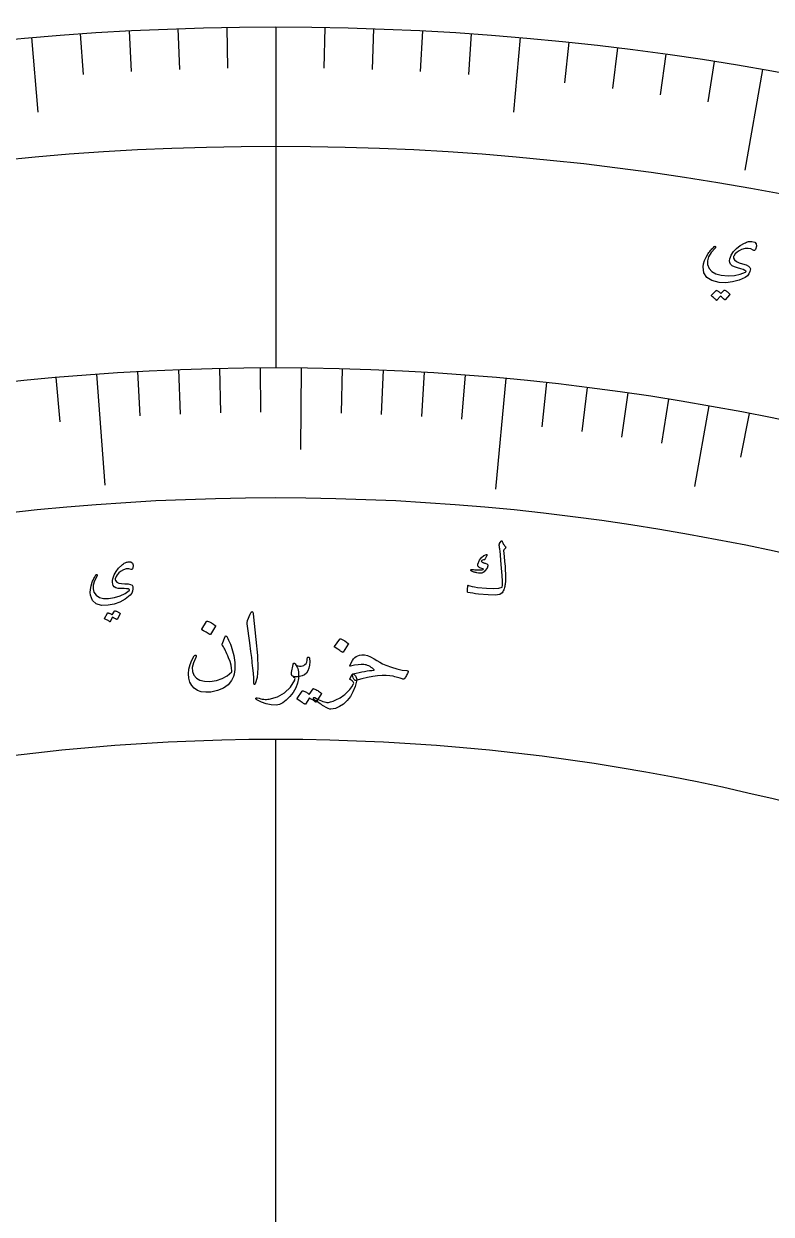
# Model space of a CAD drawing. Header units: millimetres. Extents: x -75 to 75, y -75 to 97.
# Drawn here: x -6.1 to 12, y 39.12 to 67.95 of the extents above; entities that cross this region are included whole.
import ezdxf

# ---------------------------------------------------------------- set-up
doc = ezdxf.new("R2010")
doc.units = ezdxf.units.MM
for name, color, linetype in [('ENGRAVE', 7, 'Continuous'), ('ENGRAVE_FINE', 8, 'Continuous'), ('TEXT', 5, 'Continuous')]:
    doc.layers.add(name, color=color, linetype=linetype)

msp = doc.modelspace()

# ---------------------------------------------------------------- linework, layer by layer
at = {"layer": 'ENGRAVE'}
for points in [[(0, 67.875), (0, 59.625)], [(-5.9157, 67.6167), (-5.7575, 65.8086)], [(5.9157, 67.6167), (5.7575, 65.8086)], [(11.7864, 66.8438), (11.3566, 64.4064)], [(-4.3383, 59.467), (-4.1418, 56.7741)], [(0.6188, 59.6218), (0.5982, 57.6419)], [(5.5716, 59.3641), (5.3193, 56.6759)], [(10.4873, 58.6955), (10.139, 56.7463)], [(0, -50.625), (0, 50.625)]]:
    msp.add_lwpolyline(points, dxfattribs=at)
for radius in [73.5, 73.5, 71.5312, 67.875, 67.875, 64.9875, 59.625, 59.625, 56.475, 50.625, 50.625]:
    msp.add_circle((0, 0), radius, dxfattribs=at)
at = {"layer": 'ENGRAVE_FINE'}
for points in [[(-3.5523, 67.782), (-3.5005, 66.7933)], [(-2.3688, 67.8337), (-2.3343, 66.8443)], [(-1.1846, 67.8647), (-1.1673, 66.8748)], [(1.1846, 67.8647), (1.1673, 66.8748)], [(2.3688, 67.8337), (2.3343, 66.8443)], [(3.5523, 67.782), (3.5005, 66.7933)], [(-4.7347, 67.7097), (-4.6657, 66.7221)], [(4.7347, 67.7097), (4.6657, 66.7221)], [(7.0949, 67.5032), (6.9914, 66.5186)], [(8.2719, 67.3691), (8.1512, 66.3864)], [(9.4464, 67.2144), (9.3086, 66.2341)], [(10.618, 67.0393), (10.4631, 66.0615)], [(-3.3481, 59.5309), (-3.2875, 58.4526)], [(-2.3571, 59.5784), (-2.3144, 58.4992)], [(-1.3654, 59.6094), (-1.3407, 58.5296)], [(-0.3734, 59.6238), (-0.3666, 58.5439)], [(1.6107, 59.6032), (1.5815, 58.5236)], [(2.6023, 59.5682), (2.5551, 58.4892)], [(3.5931, 59.5166), (3.528, 58.4386)], [(4.583, 59.4486), (4.5, 58.3718)], [(-5.3273, 59.3865), (-5.2308, 58.3109)], [(6.5588, 59.2632), (6.44, 58.1897)], [(7.5442, 59.1458), (7.4076, 58.0745)], [(8.5276, 59.012), (8.3731, 57.9431)], [(9.5087, 58.8619), (9.3365, 57.7957)], [(11.463, 58.5127), (11.2554, 57.4529)]]:
    msp.add_lwpolyline(points, dxfattribs=at)
at = {"layer": 'TEXT'}
for points in [[(11.5628, 62.4664), (11.507, 62.4972), (11.4407, 62.5101), (11.3641, 62.5053), (11.2772, 62.4826), (11.2199, 62.4562), (11.1699, 62.4214), (11.1273, 62.3782), (11.0919, 62.3265), (11.0874, 62.3157), (11.0851, 62.3041), (11.085, 62.2916), (11.0871, 62.2782), (11.1092, 62.2338), (11.1526, 62.1955), (11.2174, 62.1633), (11.3035, 62.137), (11.3886, 62.1119), (11.4485, 62.0835), (11.4833, 62.0519), (11.4929, 62.017), (11.4822, 61.9499), (11.4581, 61.8928), (11.4205, 61.8457), (11.3696, 61.8087), (11.2174, 61.7403), (11.061, 61.6976), (10.9004, 61.6807), (10.7354, 61.6894), (10.561, 61.7323), (10.438, 61.8085), (10.3662, 61.9183), (10.3456, 62.062), (10.3556, 62.1373), (10.3799, 62.2168), (10.4186, 62.3005), (10.4717, 62.3884), (10.4892, 62.4124), (10.5068, 62.4354), (10.5246, 62.4574), (10.5426, 62.4785), (10.561, 62.4986), (10.5798, 62.518), (10.5991, 62.5366), (10.6188, 62.5544), (10.629, 62.5614), (10.6374, 62.5635), (10.644, 62.5607), (10.6489, 62.5531), (10.6508, 62.5442), (10.6502, 62.5358), (10.6471, 62.5279), (10.6414, 62.5203), (10.5452, 62.4114), (10.482, 62.3092), (10.4516, 62.2137), (10.4538, 62.1251), (10.4922, 62.0255), (10.56, 61.9484), (10.6572, 61.8934), (10.7839, 61.8606), (10.9509, 61.8449), (11.1052, 61.8525), (11.247, 61.8835), (11.3765, 61.9381), (11.3846, 61.9432), (11.3884, 61.9492), (11.3879, 61.9559), (11.383, 61.9634), (11.3607, 61.9798), (11.3201, 61.9977), (11.261, 62.017), (11.1836, 62.0376), (11.1055, 62.0618), (11.0477, 62.0913), (11.0104, 62.126), (10.9936, 62.1661), (10.9904, 62.2103), (10.9952, 62.2552), (11.0082, 62.3008), (11.0294, 62.3471), (11.0872, 62.4351), (11.1597, 62.5127), (11.2468, 62.5797), (11.3486, 62.6363), (11.3754, 62.6492), (11.401, 62.6599), (11.4255, 62.6684), (11.4489, 62.6748), (11.4712, 62.6792), (11.4921, 62.6816), (11.5117, 62.6821), (11.5301, 62.6808), (11.5991, 62.6613), (11.6365, 62.6227), (11.6423, 62.5652), (11.6164, 62.4886), (11.6039, 62.469), (11.5909, 62.4588), (11.5772, 62.4579), (11.5628, 62.4664)], [(10.8611, 61.501), (10.8637, 61.5028), (10.8671, 61.5037), (10.8713, 61.5034), (10.8762, 61.5021), (10.8928, 61.4921), (10.9087, 61.4816), (10.9239, 61.4705), (10.9385, 61.4589), (10.9524, 61.4464), (10.9658, 61.4332), (10.9787, 61.419), (10.9911, 61.404), (10.9933, 61.3997), (10.9938, 61.3955), (10.9927, 61.3913), (10.99, 61.3872), (10.8786, 61.2633), (10.8759, 61.2618), (10.8724, 61.2625), (10.8681, 61.2651), (10.863, 61.2698), (10.8596, 61.2739), (10.854, 61.2797), (10.8462, 61.2871), (10.8361, 61.2963), (10.8236, 61.3073), (10.8087, 61.3203), (10.7913, 61.3353), (10.7715, 61.3522), (10.6841, 61.2559), (10.6803, 61.2531), (10.6761, 61.253), (10.6715, 61.2556), (10.6664, 61.2609), (10.6619, 61.2654), (10.6549, 61.2723), (10.6453, 61.2815), (10.633, 61.2931), (10.6179, 61.3071), (10.5997, 61.3235), (10.5784, 61.3423), (10.5541, 61.3635), (10.5518, 61.3667), (10.551, 61.3697), (10.5518, 61.3724), (10.5542, 61.3748), (10.6659, 61.4935), (10.6685, 61.4954), (10.6719, 61.4962), (10.6761, 61.496), (10.681, 61.4947), (10.6953, 61.487), (10.709, 61.4787), (10.722, 61.4696), (10.7345, 61.4598), (10.7465, 61.4494), (10.7578, 61.4385), (10.7686, 61.4271), (10.7789, 61.4152)], [(5.4841, 55.4136), (5.492, 55.3946), (5.5004, 55.3765), (5.5093, 55.3593), (5.5187, 55.343), (5.5287, 55.3276), (5.5395, 55.313), (5.551, 55.2994), (5.5632, 55.2866), (5.5677, 55.2797), (5.5687, 55.272), (5.5661, 55.2637), (5.56, 55.2546), (5.5241, 55.2071), (5.5206, 55.202), (5.518, 55.1975), (5.5163, 55.1939), (5.5156, 55.191), (5.53, 55.0515), (5.5419, 54.9256), (5.5515, 54.8132), (5.5587, 54.7143), (5.5635, 54.6291), (5.5658, 54.5576), (5.5657, 54.4999), (5.5631, 54.4559), (5.5547, 54.3734), (5.5506, 54.3474), (5.5451, 54.3214), (5.5384, 54.2954), (5.5305, 54.2695), (5.5212, 54.2435), (5.5104, 54.2177), (5.4981, 54.1918), (5.4844, 54.166), (5.4298, 54.1312), (5.3158, 54.1152), (5.1424, 54.1176), (4.9095, 54.1378), (4.837, 54.1469), (4.77, 54.1571), (4.7087, 54.1684), (4.6529, 54.1809), (4.648, 54.1836), (4.6446, 54.1871), (4.6427, 54.1917), (4.6425, 54.1971), (4.6432, 54.2231), (4.644, 54.2467), (4.6449, 54.268), (4.6459, 54.2869), (4.6471, 54.3037), (4.6484, 54.3185), (4.6499, 54.3315), (4.6515, 54.3425), (4.6528, 54.3487), (4.6553, 54.3519), (4.6591, 54.3524), (4.664, 54.3499), (4.7024, 54.3346), (4.7523, 54.3215), (4.8138, 54.3104), (4.887, 54.3014), (5.1062, 54.2814), (5.2785, 54.2754), (5.4043, 54.284), (5.4834, 54.3074), (5.4885, 54.3587), (5.4874, 54.453), (5.4802, 54.5902), (5.4667, 54.7704), (5.4515, 54.9509), (5.4394, 55.0875), (5.4303, 55.1802), (5.4244, 55.2289), (5.4224, 55.2423), (5.4205, 55.2548), (5.4187, 55.2665), (5.417, 55.2773), (5.4155, 55.2871), (5.4141, 55.2959), (5.4128, 55.3036), (5.4116, 55.3102), (5.41, 55.3245), (5.4109, 55.3379), (5.4142, 55.3504), (5.4201, 55.3621), (5.459, 55.4229), (5.4621, 55.427), (5.4653, 55.4295), (5.4686, 55.4306), (5.4719, 55.4302), (5.4757, 55.4276), (5.4791, 55.4239), (5.4819, 55.4193), (5.4841, 55.4136)], [(5.1065, 55.096), (5.1097, 55.0952), (5.1123, 55.0937), (5.1145, 55.0914), (5.1161, 55.0883), (5.1165, 55.0856), (5.1165, 55.0827), (5.116, 55.0797), (5.115, 55.0765), (5.071, 54.9904), (5.0658, 54.9817), (5.0605, 54.9752), (5.0553, 54.9708), (5.05, 54.9685), (5.0281, 54.9645), (5.0092, 54.9582), (4.9933, 54.9498), (4.9804, 54.9392), (4.9775, 54.9332), (4.9801, 54.9264), (4.9882, 54.9187), (5.0018, 54.91), (5.011, 54.9059), (5.0206, 54.9019), (5.0305, 54.8981), (5.0407, 54.8945), (5.0514, 54.8911), (5.0626, 54.8878), (5.0743, 54.8847), (5.0867, 54.8818), (5.1281, 54.86), (5.1385, 54.8221), (5.1178, 54.7682), (5.0662, 54.6983), (5.0458, 54.678), (5.0262, 54.6625), (5.0075, 54.6517), (4.9897, 54.6458), (4.9705, 54.6436), (4.9443, 54.6444), (4.9112, 54.6481), (4.871, 54.6548), (4.8506, 54.6587), (4.8312, 54.663), (4.813, 54.6679), (4.7959, 54.6734), (4.7798, 54.679), (4.7649, 54.6846), (4.7509, 54.69), (4.7381, 54.6954), (4.7303, 54.7006), (4.7249, 54.7063), (4.7219, 54.7124), (4.7213, 54.719), (4.723, 54.7255), (4.7265, 54.73), (4.7321, 54.7324), (4.7396, 54.7327), (4.7634, 54.7322), (4.7903, 54.7312), (4.8204, 54.7298), (4.8536, 54.7278), (4.9156, 54.724), (4.9643, 54.7234), (4.9995, 54.7258), (5.0214, 54.7313), (5.0244, 54.7331), (5.0261, 54.7356), (5.0266, 54.7388), (5.0259, 54.7428), (5.0246, 54.7454), (5.0221, 54.7479), (5.0182, 54.7502), (5.0131, 54.7525), (4.965, 54.7688), (4.945, 54.7766), (4.928, 54.7857), (4.9142, 54.7963), (4.9035, 54.8083), (4.8948, 54.8221), (4.8902, 54.8359), (4.8896, 54.8498), (4.8931, 54.8637), (4.9326, 54.9562), (4.9814, 55.0258), (5.0394, 55.0724), (5.1065, 55.096)], [(-3.5009, 54.7359), (-3.5569, 54.7506), (-3.6183, 54.7474), (-3.6847, 54.7261), (-3.7563, 54.6867), (-3.8009, 54.6507), (-3.8372, 54.6089), (-3.8652, 54.5613), (-3.8849, 54.5079), (-3.8865, 54.4974), (-3.8859, 54.4866), (-3.8832, 54.4756), (-3.8784, 54.4643), (-3.849, 54.4301), (-3.8022, 54.406), (-3.738, 54.392), (-3.6563, 54.388), (-3.5757, 54.3847), (-3.5166, 54.373), (-3.4789, 54.3528), (-3.4627, 54.3243), (-3.4572, 54.2627), (-3.4658, 54.207), (-3.4884, 54.1572), (-3.525, 54.1132), (-3.644, 54.0191), (-3.7722, 53.9467), (-3.91, 53.8961), (-4.0573, 53.867), (-4.2204, 53.8659), (-4.3458, 53.9057), (-4.4335, 53.9865), (-4.4836, 54.1085), (-4.4916, 54.1771), (-4.4879, 54.2526), (-4.4725, 54.335), (-4.4453, 54.4243), (-4.4353, 54.4494), (-4.4249, 54.4736), (-4.4141, 54.497), (-4.4029, 54.5195), (-4.3912, 54.5414), (-4.3789, 54.5626), (-4.3661, 54.5833), (-4.3526, 54.6034), (-4.3452, 54.6119), (-4.3383, 54.6156), (-4.3318, 54.6146), (-4.3258, 54.6089), (-4.3222, 54.6016), (-4.3208, 54.594), (-4.3218, 54.5863), (-4.3251, 54.5784), (-4.3856, 54.461), (-4.4186, 54.3568), (-4.4241, 54.2659), (-4.4023, 54.1882), (-4.3463, 54.1091), (-4.2694, 54.0562), (-4.1715, 54.0294), (-4.0526, 54.0287), (-3.902, 54.052), (-3.7677, 54.093), (-3.6497, 54.1519), (-3.5477, 54.2288), (-3.5417, 54.2352), (-3.5397, 54.2412), (-3.5416, 54.2471), (-3.5476, 54.2526), (-3.5709, 54.2621), (-3.6107, 54.2688), (-3.667, 54.2727), (-3.7398, 54.2736), (-3.8141, 54.2776), (-3.8715, 54.2907), (-3.9121, 54.3131), (-3.9358, 54.3447), (-3.9486, 54.3829), (-3.9543, 54.4236), (-3.9529, 54.4666), (-3.9446, 54.5121), (-3.9132, 54.6026), (-3.8666, 54.6871), (-3.8047, 54.7656), (-3.7275, 54.8381), (-3.7068, 54.8554), (-3.6866, 54.8705), (-3.6668, 54.8835), (-3.6476, 54.8943), (-3.629, 54.9031), (-3.6111, 54.9099), (-3.5939, 54.9148), (-3.5774, 54.9176), (-3.5122, 54.9158), (-3.4706, 54.8901), (-3.4528, 54.8407), (-3.4586, 54.7674), (-3.4652, 54.7474), (-3.4745, 54.7355), (-3.4863, 54.7316), (-3.5009, 54.7359)], [(-3.9046, 53.7289), (-3.9027, 53.7311), (-3.8999, 53.7326), (-3.8962, 53.7333), (-3.8916, 53.7332), (-3.8747, 53.7282), (-3.8584, 53.7225), (-3.8425, 53.7161), (-3.8271, 53.709), (-3.8121, 53.7011), (-3.7973, 53.6924), (-3.7828, 53.6828), (-3.7685, 53.6724), (-3.7657, 53.6691), (-3.7643, 53.6655), (-3.7643, 53.6615), (-3.7658, 53.6573), (-3.8364, 53.5233), (-3.8384, 53.5214), (-3.8416, 53.5212), (-3.846, 53.5226), (-3.8515, 53.5256), (-3.8554, 53.5284), (-3.8616, 53.5323), (-3.8702, 53.5371), (-3.8811, 53.5429), (-3.8945, 53.5499), (-3.9106, 53.558), (-3.9292, 53.5673), (-3.9504, 53.5778), (-4.006, 53.4735), (-4.0086, 53.4702), (-4.0123, 53.4692), (-4.017, 53.4704), (-4.0227, 53.4739), (-4.0276, 53.4769), (-4.0353, 53.4814), (-4.0459, 53.4874), (-4.0592, 53.4949), (-4.0756, 53.5039), (-4.0953, 53.5143), (-4.1182, 53.5261), (-4.1443, 53.5394), (-4.1471, 53.5417), (-4.1485, 53.5441), (-4.1484, 53.5467), (-4.1468, 53.5494), (-4.0749, 53.6789), (-4.0729, 53.6811), (-4.0701, 53.6826), (-4.0664, 53.6833), (-4.0618, 53.6832), (-4.0475, 53.6797), (-4.0336, 53.6754), (-4.0201, 53.6703), (-4.0069, 53.6644), (-3.9941, 53.6579), (-3.9817, 53.6508), (-3.9696, 53.6432), (-3.9579, 53.635)], [(-0.617, 53.651), (-0.5927, 53.6982), (-0.5729, 53.715), (-0.5576, 53.7012), (-0.5469, 53.6568), (-0.4814, 53.035), (-0.4431, 52.6534), (-0.4327, 52.3483), (-0.4499, 52.1198), (-0.4944, 51.9679), (-0.5026, 51.9555), (-0.51, 51.9487), (-0.5164, 51.9477), (-0.522, 51.9524), (-0.5265, 51.9598), (-0.5297, 51.9695), (-0.5317, 51.9814), (-0.5325, 51.9955), (-0.5336, 52.1055), (-0.5399, 52.2222), (-0.5513, 52.3454), (-0.5679, 52.4753), (-0.5716, 52.5092), (-0.5827, 52.6009), (-0.6011, 52.7502), (-0.627, 52.9573), (-0.6894, 53.4164), (-0.691, 53.4408), (-0.69, 53.4633), (-0.6864, 53.484), (-0.6802, 53.5029)], [(-1.6728, 53.4759), (-1.6696, 53.4792), (-1.6652, 53.4813), (-1.6593, 53.4821), (-1.6522, 53.4817), (-1.6012, 53.4632), (-1.5531, 53.4402), (-1.5078, 53.4125), (-1.4653, 53.3804), (-1.4611, 53.3754), (-1.4592, 53.3704), (-1.4595, 53.3653), (-1.4621, 53.3601), (-1.5779, 53.1637), (-1.5823, 53.1589), (-1.588, 53.1577), (-1.5952, 53.1598), (-1.6038, 53.1655), (-1.6112, 53.1703), (-1.6228, 53.1776), (-1.6388, 53.1873), (-1.659, 53.1993), (-1.6838, 53.2138), (-1.7135, 53.2307), (-1.7482, 53.2499), (-1.7878, 53.2714), (-1.7931, 53.2751), (-1.7958, 53.2788), (-1.796, 53.2826), (-1.7935, 53.2865)], [(-1.1848, 53.1078), (-1.1623, 53.0655), (-1.1405, 53.0211), (-1.1193, 52.9749), (-1.0987, 52.9267), (-1.0791, 52.8763), (-1.0607, 52.8233), (-1.0436, 52.7678), (-1.0277, 52.7097), (-1.014, 52.6517), (-1.0032, 52.5942), (-0.9953, 52.5371), (-0.9902, 52.4804), (-0.988, 52.424), (-0.9887, 52.3677), (-0.9922, 52.3115), (-0.9986, 52.2554), (-1.0098, 52.1964), (-1.0255, 52.1418), (-1.0457, 52.0916), (-1.0703, 52.0456), (-1.1549, 51.9405), (-1.267, 51.8589), (-1.4067, 51.8008), (-1.5741, 51.766), (-1.6956, 51.7591), (-1.8028, 51.7719), (-1.8957, 51.8043), (-1.9743, 51.8565), (-2.0347, 51.925), (-2.0778, 52.0063), (-2.1036, 52.1003), (-2.1118, 52.207), (-2.102, 52.3209), (-2.0757, 52.4309), (-2.0329, 52.5372), (-1.9735, 52.6395), (-1.9639, 52.6513), (-1.9544, 52.658), (-1.945, 52.6596), (-1.9358, 52.6562), (-1.927, 52.6485), (-1.9242, 52.6375), (-1.9274, 52.6231), (-1.9365, 52.6053), (-1.9948, 52.4771), (-2.0215, 52.3625), (-2.017, 52.2615), (-1.9814, 52.174), (-1.9198, 52.1051), (-1.8348, 52.0574), (-1.7265, 52.0306), (-1.5946, 52.0246), (-1.436, 52.0449), (-1.2954, 52.0907), (-1.1724, 52.1621), (-1.0671, 52.2591), (-1.0649, 52.2625), (-1.0635, 52.2675), (-1.0626, 52.274), (-1.0625, 52.2821), (-1.0674, 52.3457), (-1.0824, 52.4195), (-1.1076, 52.5037), (-1.1429, 52.598), (-1.1627, 52.6455), (-1.1819, 52.6896), (-1.2004, 52.7304), (-1.2182, 52.7679), (-1.2354, 52.8018), (-1.2523, 52.8322), (-1.2688, 52.8589), (-1.2849, 52.8819), (-1.2926, 52.8939), (-1.297, 52.9051), (-1.2982, 52.9154), (-1.2962, 52.9248), (-1.2236, 53.1146), (-1.2166, 53.1257), (-1.2078, 53.1283), (-1.1972, 53.1223), (-1.1848, 53.1078)], [(1.5548, 53.05), (1.5581, 53.0531), (1.5627, 53.0549), (1.5685, 53.0553), (1.5755, 53.0545), (1.6249, 53.033), (1.6712, 53.0071), (1.7144, 52.9768), (1.7545, 52.9421), (1.7583, 52.9369), (1.7599, 52.9318), (1.7593, 52.9267), (1.7564, 52.9217), (1.6299, 52.7326), (1.6253, 52.7281), (1.6195, 52.7272), (1.6125, 52.7298), (1.6044, 52.7359), (1.5974, 52.7412), (1.5863, 52.7492), (1.5711, 52.7598), (1.5518, 52.7731), (1.5281, 52.789), (1.4997, 52.8076), (1.4665, 52.8289), (1.4286, 52.8528), (1.4235, 52.8567), (1.4211, 52.8606), (1.4212, 52.8644), (1.4238, 52.8682)], [(0.7896, 52.6147), (0.802, 52.6126), (0.8111, 52.6067), (0.817, 52.5971), (0.8197, 52.5837), (0.8235, 52.4951), (0.8177, 52.4148), (0.8021, 52.343), (0.7769, 52.2795), (0.7416, 52.2264), (0.6959, 52.1854), (0.6395, 52.1566), (0.5727, 52.1399), (0.5259, 52.1348), (0.4817, 52.1364), (0.4401, 52.1445), (0.401, 52.1593), (0.3875, 52.1702), (0.3797, 52.1874), (0.3777, 52.2109), (0.3814, 52.2407), (0.4209, 52.4335), (0.4241, 52.4481), (0.4281, 52.4588), (0.4331, 52.4658), (0.439, 52.4689), (0.4455, 52.4685), (0.4523, 52.465), (0.4594, 52.4582), (0.4668, 52.4483), (0.4858, 52.4266), (0.5103, 52.4098), (0.5401, 52.3981), (0.5755, 52.3914), (0.6123, 52.3906), (0.6466, 52.3969), (0.6785, 52.4101), (0.708, 52.4304), (0.7337, 52.4586), (0.7515, 52.4933), (0.7615, 52.5344), (0.7636, 52.582), (0.7654, 52.5965), (0.7703, 52.6067), (0.7784, 52.6128), (0.7896, 52.6147)], [(3.2039, 52.2583), (3.1956, 52.2348), (3.1864, 52.2116), (3.1763, 52.1889), (3.1653, 52.1665), (3.1532, 52.1446), (3.1399, 52.1235), (3.1253, 52.103), (3.1096, 52.0833), (3.1035, 52.0775), (3.0964, 52.0745), (3.0882, 52.0746), (3.0789, 52.0775), (3.0589, 52.0852), (3.0361, 52.0934), (3.0105, 52.102), (2.982, 52.1111), (2.9507, 52.1204), (2.9166, 52.1295), (2.8795, 52.1383), (2.8396, 52.1471), (2.7609, 52.1602), (2.6724, 52.1661), (2.5742, 52.1646), (2.4663, 52.1559), (2.3487, 52.1398), (2.2213, 52.1167), (2.084, 52.0863), (1.937, 52.0486), (1.9237, 52.0479), (1.9096, 52.0578), (1.8945, 52.0783), (1.8786, 52.1092), (1.8655, 52.1403), (1.8565, 52.164), (1.8517, 52.1802), (1.8511, 52.189), (1.8541, 52.1946), (1.8578, 52.1989), (1.862, 52.2019), (1.8668, 52.2036), (1.944, 52.2216), (2.0172, 52.2378), (2.0865, 52.2523), (2.1518, 52.2651), (2.2131, 52.276), (2.2703, 52.2846), (2.3235, 52.2909), (2.3726, 52.295), (2.3825, 52.2968), (2.3868, 52.3007), (2.3855, 52.3068), (2.3786, 52.3151), (2.3459, 52.3405), (2.3137, 52.3628), (2.2822, 52.3821), (2.2514, 52.3982), (2.221, 52.4114), (2.191, 52.4215), (2.1613, 52.4285), (2.132, 52.4325), (2.069, 52.4336), (1.9943, 52.4271), (1.908, 52.413), (1.8099, 52.3912), (1.8062, 52.3894), (1.8029, 52.3889), (1.7999, 52.3896), (1.7973, 52.3916), (1.7953, 52.3944), (1.7943, 52.3975), (1.7942, 52.4008), (1.7952, 52.4044), (1.8265, 52.4732), (1.8568, 52.5294), (1.886, 52.5728), (1.9143, 52.6036), (1.9457, 52.625), (1.9847, 52.6429), (2.0312, 52.6573), (2.0853, 52.6683), (2.1475, 52.6688), (2.2182, 52.652), (2.2974, 52.6179), (2.3849, 52.5665), (2.4488, 52.5266), (2.5165, 52.4886), (2.588, 52.4525), (2.6634, 52.4183), (2.803, 52.3654), (2.9352, 52.3256), (3.06, 52.2989), (3.1776, 52.2853), (3.1925, 52.2828), (3.2019, 52.2775), (3.2057, 52.2693), (3.2039, 52.2583)], [(0.4693, 52.4483), (0.4977, 52.4101), (0.52, 52.3722), (0.5363, 52.3348), (0.5465, 52.2977), (0.5521, 52.2582), (0.5545, 52.2112), (0.5536, 52.1566), (0.5495, 52.0944), (0.527, 51.9776), (0.4848, 51.8658), (0.4232, 51.7588), (0.3421, 51.6567), (0.2534, 51.5689), (0.1689, 51.5051), (0.0883, 51.4653), (0.0116, 51.4495), (-0.1123, 51.4538), (-0.2322, 51.4769), (-0.3483, 51.5188), (-0.4607, 51.5796), (-0.4686, 51.5847), (-0.4746, 51.5902), (-0.4787, 51.5961), (-0.4809, 51.6022), (-0.4815, 51.6094), (-0.4804, 51.6156), (-0.4778, 51.6208), (-0.4737, 51.6252), (-0.4673, 51.6281), (-0.4606, 51.6291), (-0.4535, 51.6282), (-0.4461, 51.6254), (-0.4044, 51.6141), (-0.3644, 51.6048), (-0.3261, 51.5975), (-0.2896, 51.5922), (-0.2547, 51.5892), (-0.2211, 51.5884), (-0.189, 51.5901), (-0.1583, 51.5941), (0.0425, 51.6527), (0.2129, 51.7488), (0.3532, 51.8827), (0.4633, 52.0546), (0.4644, 52.06), (0.4653, 52.0685), (0.4659, 52.0803), (0.4662, 52.0952), (0.4622, 52.1068), (0.45, 52.1214), (0.4296, 52.1389), (0.401, 52.1593), (0.3885, 52.1749), (0.3811, 52.1937), (0.3787, 52.2156), (0.3814, 52.2407), (0.4209, 52.4335), (0.4289, 52.4582), (0.4396, 52.4689), (0.4531, 52.4656), (0.4693, 52.4483)], [(1.8537, 52.1914), (1.8626, 52.2008), (1.8731, 52.2041), (1.8854, 52.2012), (1.8993, 52.1923), (1.9154, 52.1779), (1.9292, 52.1613), (1.9407, 52.1426), (1.9498, 52.1218), (1.9563, 52.1008), (1.9596, 52.0789), (1.9597, 52.0561), (1.9566, 52.0326), (1.9204, 51.8971), (1.8702, 51.7733), (1.8063, 51.661), (1.7287, 51.5603), (1.6408, 51.4759), (1.5461, 51.4129), (1.4444, 51.3713), (1.3357, 51.3509), (1.3082, 51.3539), (1.2707, 51.3671), (1.2232, 51.3903), (1.1655, 51.4236), (1.1348, 51.4426), (1.104, 51.4624), (1.0733, 51.4833), (1.0425, 51.505), (1.0118, 51.5274), (0.981, 51.5501), (0.9502, 51.573), (0.9193, 51.5963), (0.9135, 51.6019), (0.9108, 51.6085), (0.9112, 51.616), (0.9148, 51.6243), (0.9204, 51.6314), (0.9269, 51.6349), (0.9342, 51.6349), (0.9425, 51.6314), (0.9871, 51.6066), (1.0294, 51.5847), (1.0695, 51.5656), (1.1071, 51.5494), (1.1429, 51.5361), (1.1769, 51.5256), (1.2093, 51.518), (1.24, 51.5133), (1.2795, 51.5157), (1.3284, 51.527), (1.3865, 51.5472), (1.4541, 51.5764), (1.4901, 51.5934), (1.5245, 51.6109), (1.5574, 51.6289), (1.5888, 51.6474), (1.6187, 51.6665), (1.6471, 51.6865), (1.6739, 51.7073), (1.6992, 51.729), (1.7487, 51.7766), (1.7963, 51.8312), (1.842, 51.8928), (1.8859, 51.9615), (1.8897, 51.9841), (1.8769, 52.0095), (1.8474, 52.0377), (1.8013, 52.0687), (1.7953, 52.073), (1.7922, 52.0779), (1.7919, 52.0833), (1.7945, 52.0893)], [(0.9036, 51.843), (0.9068, 51.8461), (0.9112, 51.848), (0.9169, 51.8485), (0.9238, 51.8477), (0.9484, 51.8379), (0.9721, 51.8272), (0.995, 51.8155), (1.0172, 51.8028), (1.0386, 51.789), (1.0596, 51.774), (1.08, 51.7577), (1.1, 51.7401), (1.1038, 51.7348), (1.1054, 51.7292), (1.1048, 51.7233), (1.102, 51.7172), (0.978, 51.5266), (0.9747, 51.5241), (0.9699, 51.5242), (0.9635, 51.5269), (0.9556, 51.5321), (0.9503, 51.5369), (0.9415, 51.5435), (0.9293, 51.5519), (0.9137, 51.5621), (0.8946, 51.5743), (0.8717, 51.5885), (0.8451, 51.6049), (0.8147, 51.6235), (0.7176, 51.475), (0.7131, 51.4705), (0.7075, 51.4694), (0.7007, 51.4719), (0.6927, 51.4779), (0.6857, 51.4831), (0.6747, 51.4908), (0.6597, 51.5012), (0.6407, 51.5141), (0.6173, 51.5296), (0.5893, 51.5478), (0.5566, 51.5684), (0.5192, 51.5917), (0.5153, 51.5956), (0.5136, 51.5994), (0.5141, 51.6032), (0.5168, 51.607), (0.6416, 51.791), (0.6448, 51.7942), (0.6492, 51.796), (0.6549, 51.7966), (0.6618, 51.7959), (0.6827, 51.7887), (0.703, 51.7804), (0.7226, 51.771), (0.7416, 51.7605), (0.7599, 51.749), (0.7776, 51.7368), (0.7947, 51.7237), (0.8111, 51.7099)]]:
    msp.add_lwpolyline(points, close=True, dxfattribs=at)

doc.saveas('drawing.dxf')
